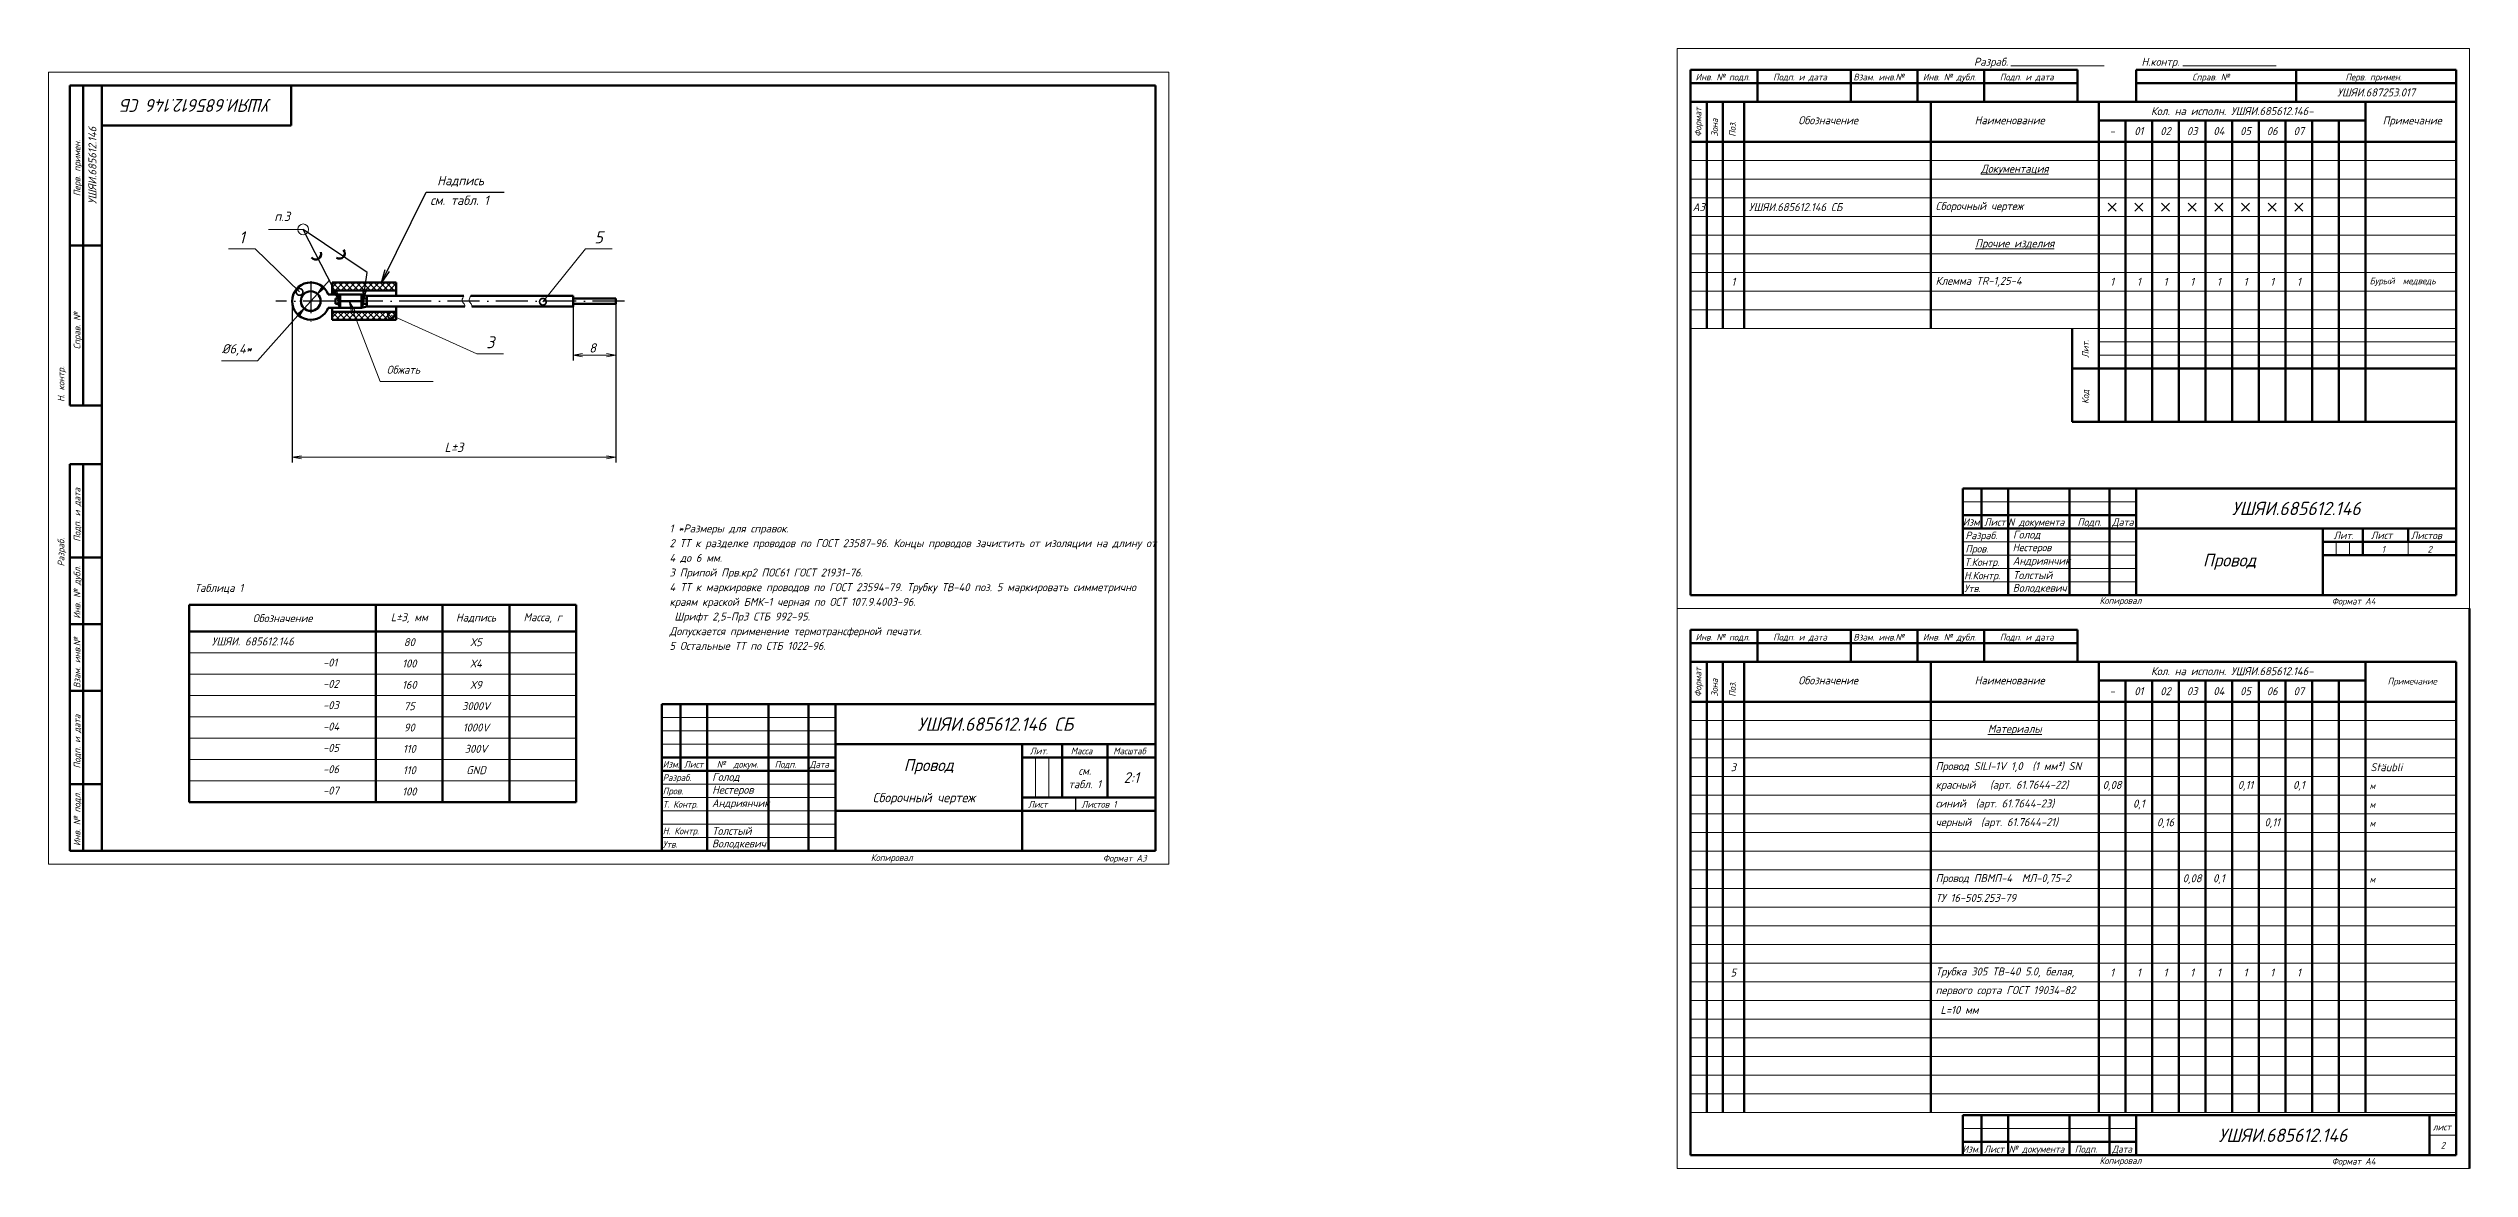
# Model space of a CAD drawing. Header units: millimetres. Extents: x 3219 to 51106, y -14166 to 2063.
# Drawn here: x 6642 to 7550, y 200 to 620 of the extents above; entities that cross this region are included whole.
import ezdxf
from ezdxf.enums import TextEntityAlignment as Align

# ---------------------------------------------------------------- set-up
doc = ezdxf.new("R2010")
doc.units = ezdxf.units.MM
doc.linetypes.add('ACAD_ISO10W100', pattern=[18, 12, -3, 0, -3])
doc.layers.get('0').update_dxf_attribs({"lineweight": 53})
for name, color, linetype, lineweight in [('01', 254, 'Continuous', 70), ('1', 1, 'Continuous', 18), ('TONK', 3, 'Continuous', 20), ('Оси', 3, 'ACAD_ISO10W100', 25), ('Размеры', 2, 'Continuous', 18), ('текст', 4, 'Continuous', 20), ('Штриховка', 80, 'Continuous', 20)]:
    doc.layers.add(name, color=color, linetype=linetype, lineweight=lineweight)
doc.layers.add('FORMAT', color=2, linetype='Continuous')
doc.styles.add('Arial', font='arial.ttf', dxfattribs={"height": 3})
doc.styles.add('гост', font='GOST Common Italic.ttf')
doc.dimstyles.new('Arial', dxfattribs={"dimscale": 0, "dimtxt": 3, "dimasz": 3, "dimexe": 2, "dimexo": 0, "dimgap": 2, "dimtad": 1, "dimtoh": 1, "dimdec": 1, "dimrnd": 0.1, "dimzin": 9, "dimtxsty": 'Arial', "dimblk": 'OPEN', "dimcen": -3, "dimdle": 1.25, "dimclrd": 256, "dimclre": 256, "dimclrt": 256, "dimadec": 1, "dimazin": 2, "dimtfac": 1, "dimtdec": 1, "dimtmove": 0, "dimatfit": 3, "dimldrblk": 'DOTSMALL', "dimfxl": 2, "dimtvp": 1.5, "dimtolj": 1, "dimtzin": 1, "dimlwd": -1, "dimarcsym": 0})
doc.dimstyles.new('Arial гост', dxfattribs={"dimscale": 0, "dimtxt": 3.5, "dimasz": 3.5, "dimexe": 2, "dimexo": 0, "dimgap": 2, "dimtad": 1, "dimtoh": 1, "dimdec": 1, "dimrnd": 0.1, "dimzin": 9, "dimtxsty": 'гост', "dimblk": 'OPEN', "dimcen": -3, "dimdle": 1.25, "dimclrd": 256, "dimclre": 256, "dimclrt": 256, "dimadec": 1, "dimazin": 2, "dimtfac": 1, "dimtdec": 1, "dimtmove": 0, "dimatfit": 3, "dimldrblk": 'DOTSMALL', "dimfxl": 2, "dimtvp": 1.5, "dimtolj": 1, "dimtzin": 1, "dimlwd": -1, "dimarcsym": 0})
doc.dimstyles.new('Arial1', dxfattribs={"dimtxt": 3, "dimasz": 3, "dimexe": 2, "dimexo": 0, "dimgap": 2, "dimtad": 2, "dimdec": 1, "dimrnd": 0.1, "dimzin": 9, "dimtxsty": 'Arial', "dimblk": 'OPEN', "dimcen": -3, "dimdle": 1.25, "dimclrd": 256, "dimclre": 256, "dimclrt": 256, "dimadec": 0, "dimazin": 2, "dimtfac": 1, "dimtdec": 1, "dimtmove": 1, "dimatfit": 0, "dimldrblk": 'DOTSMALL', "dimfxl": 2, "dimtvp": 1.5, "dimtolj": 1, "dimtzin": 1, "dimlwd": 25, "dimlwe": 25, "dimarcsym": 0})
doc.dimstyles.new('Arial2  гост', dxfattribs={"dimscale": 0, "dimtxt": 3.5, "dimasz": 3.5, "dimexe": 2, "dimexo": 0, "dimgap": 1, "dimtad": 1, "dimtoh": 1, "dimdec": 1, "dimlfac": 0.5, "dimrnd": 0.1, "dimzin": 9, "dimtxsty": 'гост', "dimblk": 'OPEN', "dimcen": -4, "dimdle": 1.25, "dimclrd": 256, "dimclre": 256, "dimclrt": 256, "dimadec": 1, "dimazin": 2, "dimtfac": 1, "dimtdec": 1, "dimtmove": 0, "dimatfit": 3, "dimldrblk": 'DOTSMALL', "dimfxl": 2, "dimtvp": 1.5, "dimtolj": 1, "dimtzin": 1, "dimlwd": -1, "dimarcsym": 0})

# ---------------------------------------------------------------- blocks, each defined once
blk = doc.blocks.new('_Open')
at = {"color": 0, "linetype": 'ByBlock', "lineweight": -2}
for p, q in [((-1, 0.17), (0, 0)), ((-1, -0.17), (0, 0)), ((0, 0), (-1, 0))]:
    blk.add_line(p, q, dxfattribs=at)
blk = doc.blocks.new('*D666')
at = {"layer": 'Defpoints', "color": 0, "transparency": 16777216}
for p in [(6743, 528.47), (6738.07, 522.95)]:
    blk.add_point(p, dxfattribs=at)
at = {"layer": 'Размеры', "transparency": 16777216}
for p, q in [((6743, 528.47), (6738.07, 522.95)), ((6745.33, 531.08), (6747.66, 533.69)), ((6720.56, 503.33), (6735.74, 520.34)), ((6707.09, 503.33), (6720.56, 503.33))]:
    blk.add_line(p, q, dxfattribs=at)
at = {"layer": 'Размеры', "transparency": 16777216, "xscale": 3.5, "yscale": 3.5, "zscale": 3.5}
for p, rotation in [((6743, 528.47), 228.2478388657663), ((6738.07, 522.95), 48.2478388657663)]:
    blk.add_blockref('_Open', p, dxfattribs=dict(at, rotation=rotation))
at = {"layer": 'Размеры', "transparency": 16777216, "insert": (6712.82, 507.43), "char_height": 3.5, "attachment_point": 5, "style": 'гост'}
blk.add_mtext('\\A1;%%C6,4*', dxfattribs=at)
blk = doc.blocks.new('_DotSmall')
at = {"color": 0, "linetype": 'ByBlock', "const_width": 0.5}
blk.add_lwpolyline([(-0.0625, 0, 1), (0.0625, 0, 1)], format="xyb", close=True, dxfattribs=at)
blk = doc.blocks.new('*D667')
at = {"layer": 'Defpoints', "color": 0, "transparency": 16777216}
for p in [(6733.53, 525.71), (6854.89, 524.71), (6854.89, 467.17)]:
    blk.add_point(p, dxfattribs=at)
at = {"layer": 'Размеры', "lineweight": -2, "transparency": 16777216}
for p, q in [((6733.53, 525.71), (6733.53, 465.17)), ((6854.89, 524.71), (6854.89, 465.17))]:
    blk.add_line(p, q, dxfattribs=at)
at = {"layer": 'Размеры', "transparency": 16777216}
blk.add_line((6737.03, 467.17), (6851.39, 467.17), dxfattribs=at)
at = {"layer": 'Размеры', "transparency": 16777216, "xscale": 3.5, "yscale": 3.5, "zscale": 3.5, "rotation": 180}
blk.add_blockref('_Open', (6733.53, 467.17), dxfattribs=at)
at = {"layer": 'Размеры', "transparency": 16777216, "xscale": 3.5, "yscale": 3.5, "zscale": 3.5}
blk.add_blockref('_Open', (6854.89, 467.17), dxfattribs=at)
at = {"layer": 'Размеры', "transparency": 16777216, "insert": (6794.21, 470.92), "char_height": 3.5, "attachment_point": 5, "style": 'гост'}
blk.add_mtext('\\A1;L%%P3', dxfattribs=at)
blk = doc.blocks.new('*D668')
at = {"layer": 'Defpoints', "color": 0, "transparency": 16777216}
for p in [(6838.89, 523.71), (6854.89, 524.71), (6854.89, 505.42)]:
    blk.add_point(p, dxfattribs=at)
at = {"layer": 'Размеры', "lineweight": -2, "transparency": 16777216}
for p, q in [((6838.89, 523.71), (6838.89, 503.42)), ((6854.89, 524.71), (6854.89, 503.42))]:
    blk.add_line(p, q, dxfattribs=at)
at = {"layer": 'Размеры', "transparency": 16777216}
blk.add_line((6842.39, 505.42), (6851.39, 505.42), dxfattribs=at)
at = {"layer": 'Размеры', "transparency": 16777216, "xscale": 3.5, "yscale": 3.5, "zscale": 3.5, "rotation": 180}
blk.add_blockref('_Open', (6838.89, 505.42), dxfattribs=at)
at = {"layer": 'Размеры', "transparency": 16777216, "xscale": 3.5, "yscale": 3.5, "zscale": 3.5}
blk.add_blockref('_Open', (6854.89, 505.42), dxfattribs=at)
at = {"layer": 'Размеры', "transparency": 16777216, "insert": (6846.2, 508.17), "char_height": 3.5, "attachment_point": 5, "style": 'гост'}
blk.add_mtext('\\A1;8', dxfattribs=at)

msp = doc.modelspace()

# ---------------------------------------------------------------- hatches: boundary and pattern name
h = msp.add_hatch(color=256)
h.paths.add_polyline_path([(6751.53, 528.21, 0.138092), (6750.83, 525.71), (6751.53, 525.71)])
h.paths.add_polyline_path([(6751.53, 525.71), (6750.83, 525.71, 0.138092), (6751.53, 523.21)])
h = msp.add_hatch(color=256)
h.paths.add_polyline_path([(6759.53, 528.21, -0.138092), (6760.24, 525.71), (6759.53, 525.71)])
h.paths.add_polyline_path([(6759.53, 525.71), (6760.24, 525.71, -0.138092), (6759.53, 523.21)])
at = {"layer": 'Штриховка'}
h = msp.add_hatch(dxfattribs=at)
h.set_pattern_fill('ANSI37', color=256, scale=0.5, style=0)
h.set_pattern_definition([(45, (4186.7965, -1242.901), (-1.122532, 1.122532), []), (135, (4186.7965, -1242.901), (-1.122532, -1.122532), [])])
h.paths.add_polyline_path([(6772.53, 529.71), (6772.53, 532.71), (6748.53, 532.71), (6748.53, 529.71)])
h.paths.add_polyline_path([(6772.53, 518.71), (6772.53, 521.71), (6748.53, 521.71), (6748.53, 518.71)])

# ---------------------------------------------------------------- linework, layer by layer
for p, q in [((7257.84, 612.46), (7257.84, 415.46)), ((7402.84, 612.46), (7257.84, 612.46)), ((7282.84, 600.46), (7282.84, 612.46)), ((7317.84, 600.46), (7317.84, 612.46)), ((7342.84, 600.46), (7342.84, 612.46)), ((7367.84, 600.46), (7367.84, 612.46)), ((7402.84, 600.46), (7402.84, 612.46)), ((7424.84, 600.46), (7424.84, 612.46)), ((7424.84, 612.46), (7544.84, 612.46)), ((7484.84, 600.46), (7484.84, 612.46)), ((7544.84, 612.46), (7544.84, 600.46)), ((6650.19, 486.59), (6650.19, 606.59)), ((6650.19, 606.59), (6662.19, 606.59)), ((6655.19, 486.59), (6655.19, 606.59)), ((6662.19, 319.59), (6662.19, 606.59)), ((6662.19, 606.59), (7057.19, 606.59)), ((7057.19, 606.59), (7057.19, 319.59)), ((7257.84, 607.46), (7402.84, 607.46)), ((7257.84, 600.46), (7544.84, 600.46)), ((7257.84, 415.46), (7257.84, 600.46)), ((7263.84, 600.46), (7263.84, 515.46)), ((7269.84, 600.46), (7269.84, 515.46)), ((7277.84, 600.46), (7277.84, 515.46)), ((7347.84, 600.46), (7347.84, 515.46)), ((7410.84, 600.46), (7410.84, 480.46)), ((7424.84, 607.46), (7544.84, 607.46)), ((7510.84, 600.46), (7510.84, 480.46)), ((7544.84, 600.46), (7544.84, 415.46)), ((7410.84, 593.46), (7510.84, 593.46)), ((7420.84, 593.46), (7420.84, 480.46)), ((7430.84, 593.46), (7430.84, 480.46)), ((7440.84, 593.46), (7440.84, 480.46)), ((7450.84, 593.46), (7450.84, 480.46)), ((7460.84, 593.46), (7460.84, 480.46)), ((7470.84, 593.46), (7470.84, 480.46)), ((7480.84, 593.46), (7480.84, 480.46)), ((7490.84, 593.46), (7490.84, 480.46)), ((7500.84, 593.46), (7500.84, 480.46)), ((7544.84, 585.46), (7257.84, 585.46)), ((6662.19, 546.59), (6650.19, 546.59)), ((6759.53, 528.21), (6747.07, 528.21)), ((6772.53, 532.71), (6748.53, 532.71)), ((6748.53, 528.21), (6748.53, 532.71)), ((6772.53, 529.71), (6748.53, 529.71)), ((6750.94, 526.71), (6749.86, 526.71)), ((6749.86, 526.71), (6749.86, 524.71)), ((6751.53, 528.21), (6751.53, 523.21)), ((6751.53, 528.21), (6751.53, 523.21)), ((6751.53, 528.21), (6751.53, 523.21)), ((6759.53, 528.21), (6759.53, 523.21)), ((6759.53, 528.21), (6759.53, 523.21)), ((6761.53, 527.71), (6759.53, 528.21)), ((6761.53, 526.71), (6760.13, 526.71)), ((6761.53, 527.71), (6761.53, 523.71)), ((6797.9, 527.71), (6761.53, 527.71)), ((6771.53, 532.71), (6771.53, 532.71)), ((6772.53, 532.71), (6772.53, 527.71)), ((6838.89, 527.71), (6800.51, 527.71)), ((6838.89, 523.71), (6838.89, 527.71)), ((6838.89, 526.71), (6854.89, 526.71)), ((6854.89, 526.71), (6854.89, 524.71)), ((6759.53, 523.21), (6747.07, 523.21)), ((6748.53, 523.21), (6748.53, 518.71)), ((6772.53, 521.71), (6748.53, 521.71)), ((6772.53, 518.71), (6748.53, 518.71)), ((6750.94, 524.71), (6749.86, 524.71)), ((6761.53, 523.71), (6759.53, 523.21)), ((6761.53, 524.71), (6760.13, 524.71)), ((6798.24, 523.71), (6761.53, 523.71)), ((6771.53, 521.71), (6763.53, 521.71)), ((6771.53, 521.71), (6763.53, 521.71)), ((6771.53, 521.71), (6763.53, 521.71)), ((6772.53, 523.71), (6772.53, 518.71)), ((6838.89, 523.71), (6800.86, 523.71)), ((6838.89, 524.71), (6854.89, 524.71)), ((7400.84, 480.46), (7400.84, 515.46)), ((7400.84, 500.46), (7544.84, 500.46)), ((6662.19, 486.59), (6650.19, 486.59)), ((7400.84, 480.46), (7544.84, 480.46)), ((6662.19, 464.59), (6650.19, 464.59)), ((6650.19, 464.59), (6650.19, 319.59)), ((6655.19, 319.59), (6655.19, 464.59)), ((7359.84, 455.46), (7544.84, 455.46)), ((7359.84, 455.46), (7359.84, 415.46)), ((7366.84, 455.46), (7366.84, 440.46)), ((7376.84, 455.46), (7376.84, 415.46)), ((7399.84, 455.46), (7399.84, 415.46)), ((7414.84, 455.46), (7414.84, 415.46)), ((7424.84, 455.46), (7424.84, 415.46)), ((7424.84, 445.46), (7359.84, 445.46)), ((7359.84, 440.46), (7424.84, 440.46)), ((7424.84, 440.46), (7544.84, 440.46)), ((7494.84, 415.46), (7494.84, 440.46)), ((7509.84, 440.46), (7509.84, 430.46)), ((7526.84, 435.46), (7526.84, 440.46)), ((6662.19, 429.59), (6650.19, 429.59)), ((7494.84, 435.46), (7544.84, 435.46)), ((7494.84, 430.46), (7544.84, 430.46)), ((6839.98, 411.84), (6694.98, 411.84)), ((6694.98, 411.84), (6694.98, 337.84)), ((6764.98, 411.84), (6764.98, 337.84)), ((6789.98, 411.84), (6789.98, 337.84)), ((6814.98, 411.84), (6814.98, 337.84)), ((6839.98, 411.84), (6839.98, 337.84)), ((6839.98, 411.84), (6839.98, 337.84)), ((7544.84, 415.46), (7257.84, 415.46)), ((7549.84, 200.46), (7549.84, 410.46)), ((6662.19, 404.59), (6650.19, 404.59)), ((6839.98, 401.84), (6694.98, 401.84)), ((7257.84, 402.46), (7257.84, 205.46)), ((7402.84, 402.46), (7257.84, 402.46)), ((7282.84, 390.46), (7282.84, 402.46)), ((7317.84, 390.46), (7317.84, 402.46)), ((7342.84, 390.46), (7342.84, 402.46)), ((7367.84, 390.46), (7367.84, 402.46)), ((7402.84, 390.46), (7402.84, 402.46)), ((7257.84, 397.46), (7402.84, 397.46)), ((7257.84, 390.46), (7544.84, 390.46)), ((7257.84, 205.46), (7257.84, 390.46)), ((7263.84, 390.46), (7263.84, 221.46)), ((7269.84, 390.46), (7269.84, 221.46)), ((7277.84, 390.46), (7277.84, 221.46)), ((7347.84, 390.46), (7347.84, 221.46)), ((7410.84, 390.46), (7410.84, 221.46)), ((7510.84, 390.46), (7510.84, 221.46)), ((7544.84, 390.46), (7544.84, 205.46)), ((7410.84, 383.46), (7510.84, 383.46)), ((7420.84, 383.46), (7420.84, 221.46)), ((7430.84, 383.46), (7430.84, 221.46)), ((7440.84, 383.46), (7440.84, 221.46)), ((7450.84, 383.46), (7450.84, 221.46)), ((7460.84, 383.46), (7460.84, 221.46)), ((7470.84, 383.46), (7470.84, 221.46)), ((7480.84, 383.46), (7480.84, 221.46)), ((7490.84, 383.46), (7490.84, 221.46)), ((7500.84, 383.46), (7500.84, 221.46)), ((6662.19, 379.59), (6650.19, 379.59)), ((6872.19, 374.59), (6872.19, 319.59)), ((7057.19, 374.59), (6872.19, 374.59)), ((6879.19, 374.59), (6879.19, 349.59)), ((6889.19, 374.59), (6889.19, 319.59)), ((6912.19, 374.59), (6912.19, 319.59)), ((6927.19, 374.59), (6927.19, 319.59)), ((6937.19, 374.59), (6937.19, 319.59)), ((7544.84, 375.46), (7257.84, 375.46)), ((6937.19, 354.59), (6872.19, 354.59)), ((7057.19, 359.59), (6937.19, 359.59)), ((7007.19, 359.59), (7007.19, 319.59)), ((7057.19, 354.59), (7007.19, 354.59)), ((7022.19, 359.59), (7022.19, 339.59)), ((7039.19, 359.59), (7039.19, 339.59)), ((6937.19, 349.59), (6872.19, 349.59)), ((6662.19, 344.59), (6650.19, 344.59)), ((6839.98, 337.84), (6694.98, 337.84)), ((7057.19, 339.59), (7007.19, 339.59)), ((7057.19, 334.59), (6937.19, 334.59)), ((6650.19, 319.59), (7057.19, 319.59)), ((7359.84, 220.46), (7544.84, 220.46)), ((7359.84, 220.46), (7359.84, 205.46)), ((7366.84, 205.46), (7366.84, 220.46)), ((7376.84, 220.46), (7376.84, 205.46)), ((7399.84, 220.46), (7399.84, 205.46)), ((7414.84, 220.46), (7414.84, 205.46)), ((7424.84, 220.46), (7424.84, 205.46)), ((7534.84, 205.46), (7534.84, 220.46)), ((7424.84, 210.46), (7359.84, 210.46)), ((7544.84, 205.46), (7257.84, 205.46))]:
    msp.add_line(p, q)
for points in [[(6733.19, 606.59), (6733.19, 605.59), (6733.19, 591.59)], [(6733.19, 591.59), (6663.19, 591.59), (6662.19, 591.59)], [(6662.19, 464.59), (6650.19, 464.59)], [(7402.84, 390.46), (7402.84, 402.46)], [(7402.84, 390.46), (7402.84, 402.46)], [(7402.84, 390.46), (7402.84, 402.46)]]:
    msp.add_lwpolyline(points)
msp.add_circle((6740.53, 525.71), 3.7)
for centre, radius, start, end in [((6751.26, 543.63), 1.99, 236.40301, 41.08332), ((6742.46, 543.31), 1.99, 216.90149, 21.58179), ((6740.53, 525.71), 7, 20.92483, 339.07517), ((6755.62, 525.71), 4.79, 148.55059, 211.44941), ((6755.45, 525.71), 4.79, 328.55059, 31.44941)]:
    msp.add_arc(centre, radius, start, end)
at = {"layer": '01'}
msp.add_line((6759.53, 525.71), (6751.53, 525.71), dxfattribs=at)
at = {"layer": '1'}
for p, q in [((6839.98, 393.84), (6694.98, 393.84)), ((6839.98, 385.84), (6694.98, 385.84)), ((6839.98, 377.84), (6694.98, 377.84)), ((6839.98, 369.84), (6694.98, 369.84)), ((6839.98, 361.84), (6694.98, 361.84)), ((6839.98, 353.84), (6694.98, 353.84)), ((6839.98, 345.84), (6694.98, 345.84)), ((6839.98, 337.84), (6694.98, 337.84))]:
    msp.add_line(p, q, dxfattribs=at)
for points, knots in [([(6797.9, 527.71), (6797.79, 527.45), (6797.31, 526.7), (6797.14, 525.38), (6798.29, 524.63), (6798.28, 523.95), (6798.24, 523.71)], [1.981598, 1.981598, 1.981598, 1.981598, 2.831574, 4.247199, 5.578608, 6.276254, 6.276254, 6.276254, 6.276254]), ([(6800.51, 527.71), (6800.4, 527.46), (6799.94, 526.73), (6799.77, 525.43), (6800.94, 524.67), (6800.91, 523.96), (6800.86, 523.71)], [2.032447, 2.032447, 2.032447, 2.032447, 2.831574, 4.247199, 5.578608, 6.321872, 6.321872, 6.321872, 6.321872])]:
    msp.add_open_spline(points, degree=3, knots=knots, dxfattribs=at)
at = {"layer": 'FORMAT'}
for p, q in [((7257.84, 612.46), (7257.84, 600.46)), ((7544.84, 612.46), (7544.84, 600.46)), ((6650.19, 606.59), (6662.19, 606.59)), ((7312.84, 600.46), (7257.84, 600.46)), ((7257.84, 415.46), (7257.84, 600.46)), ((7257.84, 415.46), (7257.84, 600.46)), ((7544.84, 600.46), (7544.84, 415.46)), ((7414.34, 559.46), (7417.34, 562.46)), ((7414.34, 562.46), (7417.34, 559.46)), ((7424.34, 559.46), (7427.34, 562.46)), ((7424.34, 562.46), (7427.34, 559.46)), ((7434.34, 559.46), (7437.34, 562.46)), ((7434.34, 562.46), (7437.34, 559.46)), ((7444.34, 559.46), (7447.34, 562.46)), ((7444.34, 562.46), (7447.34, 559.46)), ((7454.34, 559.46), (7457.34, 562.46)), ((7454.34, 562.46), (7457.34, 559.46)), ((7464.34, 559.46), (7467.34, 562.46)), ((7464.34, 562.46), (7467.34, 559.46)), ((7474.34, 559.46), (7477.34, 562.46)), ((7474.34, 562.46), (7477.34, 559.46)), ((7484.34, 559.46), (7487.34, 562.46)), ((7484.34, 562.46), (7487.34, 559.46)), ((7257.84, 402.46), (7257.84, 390.46)), ((7312.84, 390.46), (7257.84, 390.46)), ((7257.84, 205.46), (7257.84, 390.46)), ((7257.84, 205.46), (7257.84, 390.46)), ((7544.84, 390.46), (7544.84, 205.46)), ((7027.19, 339.59), (7027.19, 334.59)), ((6650.19, 319.59), (6662.19, 319.59)), ((7057.19, 319.59), (6872.19, 319.59)), ((7057.19, 319.59), (6872.19, 319.59)), ((7057.19, 319.59), (6872.19, 319.59))]:
    msp.add_line(p, q, dxfattribs=at)
for points in [[(7257.84, 612.46), (7397.84, 612.46), (7402.84, 612.46)], [(7257.84, 612.46), (7397.84, 612.46), (7402.84, 612.46)], [(7257.84, 612.46), (7397.84, 612.46), (7402.84, 612.46)], [(7282.84, 600.46), (7282.84, 612.46)], [(7282.84, 600.46), (7282.84, 612.46)], [(7282.84, 600.46), (7282.84, 612.46)], [(7317.84, 600.46), (7317.84, 612.46)], [(7317.84, 600.46), (7317.84, 612.46)], [(7317.84, 600.46), (7317.84, 612.46)], [(7342.84, 600.46), (7342.84, 612.46)], [(7342.84, 600.46), (7342.84, 612.46)], [(7342.84, 600.46), (7342.84, 612.46)], [(7367.84, 600.46), (7367.84, 612.46)], [(7367.84, 600.46), (7367.84, 612.46)], [(7367.84, 600.46), (7367.84, 612.46)], [(7402.84, 600.46), (7402.84, 612.46)], [(7402.84, 600.46), (7402.84, 612.46)], [(7402.84, 600.46), (7402.84, 612.46)], [(7544.84, 612.46), (7424.84, 612.46)], [(7424.84, 600.46), (7424.84, 612.46)], [(7484.84, 600.46), (7484.84, 612.46)], [(6650.19, 606.59), (6650.19, 486.59)], [(6655.19, 606.59), (6655.19, 486.59)], [(7257.84, 607.46), (7397.84, 607.46), (7402.84, 607.46)], [(7257.84, 607.46), (7397.84, 607.46), (7402.84, 607.46)], [(7257.84, 607.46), (7397.84, 607.46), (7402.84, 607.46)], [(7544.84, 600.46), (7257.84, 600.46)], [(7544.84, 607.46), (7424.84, 607.46)], [(6662.19, 546.59), (6650.19, 546.59)], [(6662.19, 486.59), (6650.19, 486.59)], [(6650.19, 319.59), (6650.19, 459.59), (6650.19, 464.59)], [(6650.19, 319.59), (6650.19, 459.59), (6650.19, 464.59)], [(6662.19, 464.59), (6650.19, 464.59)], [(6650.19, 319.59), (6650.19, 459.59), (6650.19, 464.59)], [(6655.19, 319.59), (6655.19, 459.59), (6655.19, 464.59)], [(6655.19, 319.59), (6655.19, 459.59), (6655.19, 464.59)], [(6655.19, 319.59), (6655.19, 459.59), (6655.19, 464.59)], [(6662.19, 429.59), (6650.19, 429.59)], [(6662.19, 429.59), (6650.19, 429.59)], [(6662.19, 429.59), (6650.19, 429.59)], [(6662.19, 404.59), (6650.19, 404.59)], [(6662.19, 404.59), (6650.19, 404.59)], [(6662.19, 404.59), (6650.19, 404.59)], [(7257.84, 402.46), (7397.84, 402.46), (7402.84, 402.46)], [(7257.84, 402.46), (7397.84, 402.46), (7402.84, 402.46)], [(7257.84, 402.46), (7397.84, 402.46), (7402.84, 402.46)], [(7282.84, 390.46), (7282.84, 402.46)], [(7282.84, 390.46), (7282.84, 402.46)], [(7282.84, 390.46), (7282.84, 402.46)], [(7317.84, 390.46), (7317.84, 402.46)], [(7317.84, 390.46), (7317.84, 402.46)], [(7317.84, 390.46), (7317.84, 402.46)], [(7342.84, 390.46), (7342.84, 402.46)], [(7342.84, 390.46), (7342.84, 402.46)], [(7342.84, 390.46), (7342.84, 402.46)], [(7367.84, 390.46), (7367.84, 402.46)], [(7367.84, 390.46), (7367.84, 402.46)], [(7367.84, 390.46), (7367.84, 402.46)], [(7257.84, 397.46), (7397.84, 397.46), (7402.84, 397.46)], [(7257.84, 397.46), (7397.84, 397.46), (7402.84, 397.46)], [(7257.84, 397.46), (7397.84, 397.46), (7402.84, 397.46)], [(7544.84, 390.46), (7257.84, 390.46)], [(6662.19, 379.59), (6650.19, 379.59)], [(6662.19, 379.59), (6650.19, 379.59)], [(6662.19, 379.59), (6650.19, 379.59)], [(6662.19, 344.59), (6650.19, 344.59)], [(6662.19, 344.59), (6650.19, 344.59)], [(6662.19, 344.59), (6650.19, 344.59)]]:
    msp.add_lwpolyline(points, dxfattribs=at)
at = {"layer": 'TONK'}
for p, q in [((7359.84, 450.46), (7424.84, 450.46)), ((7359.84, 435.46), (7424.84, 435.46)), ((7424.84, 430.46), (7359.84, 430.46)), ((7499.84, 430.46), (7499.84, 435.46)), ((7504.84, 435.46), (7504.84, 430.46)), ((7526.84, 430.46), (7526.84, 435.46)), ((7424.84, 425.46), (7359.84, 425.46)), ((7359.84, 420.46), (7424.84, 420.46))]:
    msp.add_line(p, q, dxfattribs=at)
at = {"layer": 'Оси'}
for p, q in [((6740.53, 533.16), (6740.53, 517.29)), ((6858.11, 525.71), (6727.43, 525.71))]:
    msp.add_line(p, q, dxfattribs=at)
at = {"layer": 'Размеры'}
for p, q in [((7252.84, 620.46), (7252.84, 410.46)), ((7549.84, 620.46), (7252.84, 620.46)), ((7549.84, 620.46), (7549.84, 410.46)), ((6642.19, 611.59), (6642.19, 314.59)), ((6642.19, 611.59), (7062.19, 611.59)), ((7062.19, 314.59), (7062.19, 611.59)), ((7062.19, 314.59), (7062.19, 611.59)), ((7062.19, 611.59), (7062.19, 314.59)), ((7062.19, 611.59), (7062.19, 314.59)), ((7062.19, 314.59), (7062.19, 609.59)), ((7377.84, 613.96), (7412.84, 613.96)), ((7442.34, 613.96), (7477.34, 613.96)), ((7544.84, 578.46), (7257.84, 578.46)), ((7544.84, 571.46), (7257.84, 571.46)), ((7544.84, 564.46), (7257.84, 564.46)), ((7544.84, 557.46), (7257.84, 557.46)), ((7544.84, 550.46), (7257.84, 550.46)), ((7544.84, 543.46), (7257.84, 543.46)), ((7544.84, 536.46), (7257.84, 536.46)), ((7544.84, 529.46), (7257.84, 529.46)), ((7544.84, 522.46), (7257.84, 522.46)), ((7544.84, 515.46), (7257.84, 515.46)), ((7410.84, 510.46), (7544.84, 510.46)), ((7544.84, 505.46), (7410.84, 505.46)), ((7252.84, 410.46), (7549.84, 410.46)), ((7252.84, 410.46), (7252.84, 200.46)), ((7549.84, 410.46), (7252.84, 410.46)), ((7549.84, 200.46), (7549.84, 410.46)), ((7549.84, 410.46), (7549.84, 200.46)), ((7549.84, 410.46), (7549.84, 200.46)), ((7549.84, 410.46), (7549.84, 200.46)), ((7549.84, 410.46), (7549.84, 200.46)), ((6937.19, 369.59), (6872.19, 369.59)), ((6937.19, 364.59), (6872.19, 364.59)), ((7544.84, 368.46), (7257.84, 368.46)), ((6937.19, 359.59), (6872.19, 359.59)), ((7012.19, 354.59), (7012.19, 339.59)), ((7017.19, 354.59), (7017.19, 339.59)), ((7544.84, 361.46), (7257.84, 361.46)), ((7544.84, 354.46), (7257.84, 354.46)), ((7544.84, 347.46), (7257.84, 347.46)), ((6937.19, 344.59), (6872.19, 344.59)), ((6937.19, 339.59), (6872.19, 339.59)), ((7544.84, 340.46), (7257.84, 340.46)), ((6937.19, 334.59), (6872.19, 334.59)), ((6937.19, 329.59), (6872.19, 329.59)), ((7544.84, 333.46), (7257.84, 333.46)), ((6937.19, 324.59), (6872.19, 324.59)), ((7544.84, 326.46), (7257.84, 326.46)), ((7544.84, 319.46), (7257.84, 319.46)), ((6642.19, 314.59), (7062.19, 314.59)), ((7544.84, 312.46), (7257.84, 312.46)), ((7544.84, 305.46), (7257.84, 305.46)), ((7544.84, 298.46), (7257.84, 298.46)), ((7544.84, 291.46), (7257.84, 291.46)), ((7544.84, 284.46), (7257.84, 284.46)), ((7544.84, 277.46), (7257.84, 277.46)), ((7544.84, 270.46), (7257.84, 270.46)), ((7544.84, 263.46), (7257.84, 263.46)), ((7544.84, 256.46), (7257.84, 256.46)), ((7544.84, 249.46), (7257.84, 249.46)), ((7544.84, 242.46), (7257.84, 242.46)), ((7544.84, 235.46), (7257.84, 235.46)), ((7544.84, 228.46), (7257.84, 228.46)), ((7544.84, 221.46), (7257.84, 221.46)), ((7359.84, 215.46), (7424.84, 215.46)), ((7534.84, 212.96), (7544.84, 212.96)), ((7252.84, 200.46), (7549.84, 200.46)), ((7252.84, 200.46), (7549.84, 200.46))]:
    msp.add_line(p, q, dxfattribs=at)
msp.add_lwpolyline([(6737.68, 552.61), (6737.68, 552.61), (6724.68, 552.61)], dxfattribs=at)
msp.add_circle((6737.68, 552.61), 2.02, dxfattribs=at)

# ---------------------------------------------------------------- texts
at = {"layer": 'FORMAT', "style": 'гост'}
for s, height, p in [('Справ. №', 2.5, (7452.84, 608.46)), ('Перв. примен.', 2.5, (7513.84, 608.46)), ('Примечание', 3, (7528.34, 591.96)), ('Примечание', 2.5, (7528.34, 381.96))]:
    msp.add_text(s, height=height, dxfattribs=at).set_placement(p, align=Align.CENTER)
for s, p in [('Перв. примен.', (6654.19, 575.59)), ('Справ. №', (6654.19, 514.59))]:
    msp.add_text(s, height=2.5, rotation=90, dxfattribs=at).set_placement(p, align=Align.CENTER)
at = {"layer": 'TONK', "style": 'гост'}
for s, height, p in [('Изм.', 2.8, (7359.84, 441.46)), ('Разраб.', 2.8, (7360.84, 436.46)), ('Лист', 2.8, (7367.84, 441.46)), ('N документа', 2.8, (7376.84, 441.46)), ('Подп.', 2.8, (7402.84, 441.46)), ('Дата', 2.8, (7415.84, 441.46)), ('Лит.', 2.8, (7498.84, 436.46)), ('Лист', 2.8, (7512.85, 436.53)), ('Листов ', 2.8, (7527.84, 436.46)), ('Пров.', 2.8, (7360.84, 431.46)), ('Т.Контр.', 2.8, (7360.52, 426.44)), ('1', 2.5, (7516.9, 431.42)), ('2', 2.5, (7534.1, 431.42)), ('Утв.', 2.8, (7360.37, 416.61)), ('Н.Контр.', 2.8, (7360.37, 421.43)), ('Изм.', 2.6, (7359.69, 206.46)), ('Лист', 2.6, (7367.84, 206.46)), ('№ документа', 2.6, (7377.1, 206.46)), ('Подп.', 2.6, (7401.84, 206.46)), ('Дата', 2.6, (7415.84, 206.46)), ('лист', 2.5, (7536.05, 214.8))]:
    msp.add_text(s, height=height, dxfattribs=at).set_placement(p)
for s, insert, char_height, width, attachment_point in [('{\\LДокументация}', (7379.34, 574.96), 3, 63, 5), (' Сборочный чертеж', (7347.84, 560.96), 3, 63, 4), (' УШЯИ.685612.146 СБ', (7277.84, 560.96), 3, 70, 4), ('{\\LПрочие изделия}', (7379.34, 546.96), 3, 63, 5), ('1', (7273.84, 532.96), 3, 8, 5), ('1', (7273.84, 532.96), 3, 8, 5), (' Клемма TR-1,25-4', (7347.84, 532.96), 3, 63, 4), (' Бурый  медведь', (7510.84, 532.96), 2.5, 34, 4), ('{\\LМатериалы}', (7379.34, 364.96), 3, 63, 5), ('3', (7273.84, 350.96), 3, 7.6276, 5), (' красный   (арт. 61.7644-22)  ', (7347.84, 343.96), 3, 63, 4), (' Провод SILI-1V 1,0  (1 мм²) SN', (7347.84, 350.96), 3, 63, 4), (' Stäubli ', (7510.84, 350.96), 3, 34, 4), (' синий  (арт. 61.7644-23)  ', (7347.84, 336.96), 3, 60, 4), (' м', (7510.84, 343.96), 2.5, 34, 4), (' м', (7510.84, 336.96), 2.5, 34, 4), (' черный  (арт. 61.7644-21)  ', (7347.84, 329.96), 3, 60, 4), (' м', (7510.84, 329.96), 2.5, 34, 4), (' Провод ПВМП-4  МЛ-0,75-2', (7347.84, 308.96), 3, 63, 4), (' м', (7510.84, 308.96), 2.5, 34, 4), (' ТУ 16-505.253-79', (7347.84, 301.96), 3, 63, 4), ('5', (7273.84, 273.96), 3, 8, 5), (' Трубка 305 ТВ-40 5.0, белая,', (7347.84, 273.96), 3, 63, 4), (' первого сорта ГОСТ 19034-82 ', (7347.84, 266.96), 3, 63, 4), ('  L=10 мм', (7347.84, 259.96), 3, 63, 4), ('2', (7539.84, 209.21), 2.5, 10, 5)]:
    msp.add_mtext(s, dxfattribs=dict(at, insert=insert, char_height=char_height, width=width, attachment_point=attachment_point))
at = {"layer": 'Размеры', "style": 'гост'}
for s, height, p in [('Инв. № подл.', 2.5, (7269.84, 608.46)), ('Подп. и дата', 2.5, (7298.84, 608.46)), ('Инв. № дубл.', 2.5, (7354.84, 608.46)), ('Разраб.', 3, (7370.44, 613.94)), ('Подп. и дата', 2.5, (7383.84, 608.46)), ('Н.контр.', 3, (7433.94, 613.94)), ('Обозначение', 3, (7309.4, 592.02)), ('Наименование', 3, (7377.42, 592.02)), ('Инв. № подл.', 2.5, (7269.84, 398.46)), ('Подп. и дата', 2.5, (7298.84, 398.46)), ('Инв. № дубл.', 2.5, (7354.84, 398.46)), ('Подп. и дата', 2.5, (7383.84, 398.46)), ('Обозначение', 3, (7309.4, 382.02)), ('Наименование', 3, (7377.42, 382.02))]:
    msp.add_text(s, height=height, dxfattribs=at).set_placement(p, align=Align.CENTER)
for s, height, p in [('Взам. инв.№', 2.5, (7318.84, 608.46)), ('Надпись ', 3.5, (6787.92, 569.16)), ('см. табл. 1', 3.5, (6785.3, 561.77)), ('п.3', 3.5, (6726.86, 555.74)), ('Обжать', 3, (6769.01, 498.49)), ('Взам. инв.№', 2.5, (7318.84, 398.46)), ('Сборочный чертеж', 3.5, (6951.18, 337.82))]:
    msp.add_text(s, height=height, dxfattribs=at).set_placement(p)
for s, p in [('Формат', (7261.88, 592.83)), ('Зона', (7268.06, 590.78)), ('Поз.', (7274.73, 590.22)), ('Лит.', (7407.06, 507.78)), ('Н. контр.', (6648.19, 494.59)), ('Код', (7407.06, 489.78)), ('Подп. и дата', (6654.19, 445.59)), ('Разраб.', (6648.19, 431.59)), ('Инв. № дубл.', (6654.19, 416.59)), ('Формат', (7261.88, 382.83)), ('Зона', (7268.06, 380.78)), ('Поз.', (7274.73, 380.22)), ('Подп. и дата', (6654.19, 360.59)), ('Инв. № подл.', (6654.19, 331.59))]:
    msp.add_text(s, height=2.5, rotation=90, dxfattribs=at).set_placement(p, align=Align.CENTER)
msp.add_text('Взам. инв.№', height=2.5, rotation=90, dxfattribs=at).set_placement((6654.19, 380.59))
at = {"layer": 'Размеры', "ltscale": 1.5, "attachment_point": 5, "style": 'гост'}
for s, insert, char_height, width, rotation in [('УШЯИ.685612.146 СБ', (6697.69, 599.09), 4.8, 71, 180), ('УШЯИ.685612.146', (6658.69, 576.59), 3, 60, 90)]:
    msp.add_mtext(s, dxfattribs=dict(at, insert=insert, char_height=char_height, width=width, rotation=rotation))
at = {"layer": 'Размеры', "style": 'гост'}
for s, insert, char_height, width, attachment_point in [('УШЯИ.687253.017', (7514.84, 603.96), 3, 60, 5), ('01', (7425.84, 589.46), 3, 10, 5), ('Кол. на исполн. УШЯИ.685612.146-', (7460.84, 596.96), 3, 100, 5), ('02', (7435.84, 589.46), 3, 10, 5), ('03', (7445.84, 589.46), 3, 10, 5), ('04', (7455.84, 589.46), 3, 10, 5), ('05', (7465.84, 589.46), 3, 10, 5), ('06', (7475.84, 589.46), 3, 10, 5), ('07', (7485.84, 589.46), 3, 10, 5), ('-', (7415.84, 589.46), 3, 10, 5), ('А3', (7260.84, 560.96), 3, 6, 5), ('1', (6714.72, 549.64), 4.5, 10, 5), ('5', (6848.47, 549.64), 4.5, 10, 5), ('1', (7415.84, 532.96), 3, 10, 5), ('1', (7425.84, 532.96), 3, 10, 5), ('1', (7435.84, 532.96), 3, 10, 5), ('1', (7445.84, 532.96), 3, 10, 5), ('1', (7455.84, 532.96), 3, 10, 5), ('1', (7465.84, 532.96), 3, 10, 5), ('1', (7475.84, 532.96), 3, 10, 5), ('1', (7485.84, 532.96), 3, 10, 5), ('3', (6807.85, 510.3), 4.5, 10, 5), ('УШЯИ.685612.146', (7484.84, 447.96), 5, 120, 5), (' Голод', (7376.84, 437.96), 3, 23, 4), (' Андриянчик', (7376.84, 427.96), 2.9, 23, 4), (' Нестеров ', (7376.84, 432.96), 2.8, 23, 4), (' Володкевич', (7376.84, 417.96), 2.9, 23, 4), (' Толстый', (7376.84, 422.96), 3, 23, 4), ('Кол. на исполн. УШЯИ.685612.146-', (7460.84, 386.96), 3, 100, 5), ('-', (7415.84, 379.46), 3, 10, 5), ('01', (7425.84, 379.46), 3, 10, 5), ('02', (7435.84, 379.46), 3, 10, 5), ('03', (7445.84, 379.46), 3, 10, 5), ('04', (7455.84, 379.46), 3, 10, 5), ('05', (7465.84, 379.46), 3, 10, 5), ('06', (7475.84, 379.46), 3, 10, 5), ('07', (7485.84, 379.46), 3, 10, 5), (' Голод ', (6889.19, 347.09), 3, 23, 4), ('см.\\Pтабл. 1', (7030.69, 347.09), 3, 17, 5), ('2:1', (7048.19, 347.09), 4, 18, 5), ('0,08', (7415.84, 343.96), 3, 10, 5), ('0,11', (7465.84, 343.96), 3, 10, 5), ('0,1', (7485.84, 343.96), 3, 10, 5), (' Андриянчик', (6889.19, 337.09), 2.9, 23, 4), (' Нестеров ', (6889.19, 342.09), 3, 23, 4), ('0,1', (7425.84, 336.96), 3, 10, 5), (' Толстый', (6889.19, 327.09), 3, 23, 4), ('0,16', (7435.84, 329.96), 3, 10, 5), ('0,11', (7475.84, 329.96), 3, 10, 5), (' Володкевич', (6889.19, 322.09), 2.9, 23, 4), ('0,08', (7445.84, 308.96), 3, 10, 5), ('0,1', (7455.84, 308.96), 3, 10, 5), ('1', (7415.84, 273.96), 3, 10, 5), ('1', (7425.84, 273.96), 3, 10, 5), ('1', (7435.84, 273.96), 3, 10, 5), ('1', (7445.84, 273.96), 3, 10, 5), ('1', (7455.84, 273.96), 3, 10, 5), ('1', (7465.84, 273.96), 3, 10, 5), ('1', (7475.84, 273.96), 3, 10, 5), ('1', (7485.84, 273.96), 3, 10, 5), ('УШЯИ.685612.146', (7479.84, 212.96), 5, 110, 5)]:
    msp.add_mtext(s, dxfattribs=dict(at, insert=insert, char_height=char_height, width=width, attachment_point=attachment_point))
at = {"layer": 'Размеры', "insert": (6875.02, 441.96), "char_height": 3, "width": 183.2481, "attachment_point": 1, "line_spacing_factor": 1.1, "style": 'гост'}
msp.add_mtext('1 *Размеры для справок.\\P2 ТТ к разделке проводов по ГОСТ 23587-96. Концы проводов зачистить от изоляции на длину от 4 до 6 мм.\\P3 Припой Прв.кр2 ПОС61 ГОСТ 21931-76.\\P4 ТТ к маркировке проводов по ГОСТ 23594-79. Трубку ТВ-40 поз. 5 маркировать симметрично краям краской БМК-1 черная по ОСТ 107.9.4003-96.\\P Шрифт 2,5-Пр3 СТБ 992-95.\\PДопускается применение термотрансферной печати.\\P5 Остальные ТТ по СТБ 1022-96.', dxfattribs=at)
at = {"layer": 'Размеры', "ltscale": 1.5, "attachment_point": 5, "style": 'гост'}
for s, insert, char_height, width in [('Провод', (7459.84, 427.96), 4.8, 70), ('УШЯИ.685612.146 СБ', (6997.19, 367.09), 5, 120), ('Провод', (6972.19, 351.14), 4.5, 70)]:
    msp.add_mtext(s, dxfattribs=dict(at, insert=insert, char_height=char_height, width=width))
at = {"layer": 'текст', "style": 'гост'}
for s, p in [('Таблица 1', (6696.99, 416.68)), ('УШЯИ. 685612.146', (6703.41, 396.62)), ('-01', (6745.13, 388.71)), ('-02', (6745.13, 380.71)), ('-03', (6745.13, 372.71)), ('-04', (6745.13, 364.71)), ('-05', (6745.13, 356.71)), ('-06', (6745.13, 348.71)), ('-07', (6745.13, 340.71))]:
    msp.add_text(s, height=3, dxfattribs=at).set_placement(p)
at = {"layer": 'текст', "char_height": 3, "attachment_point": 5, "style": 'гост'}
for s, insert, width in [('L%%P3, мм', (6777.48, 406.84), 25), ('Надпись', (6802.48, 406.84), 25), ('Масса, г', (6827.48, 406.84), 25), ('Обозначение', (6729.98, 406.84), 70), ('100', (6777.48, 389.84), 25), ('80', (6777.48, 397.84), 25), ('Х4', (6802.48, 389.84), 25), ('Х5', (6802.48, 397.84), 25), ('160', (6777.48, 381.84), 25), ('Х9', (6802.48, 381.84), 25), ('75', (6777.48, 373.84), 25), ('3000V', (6802.48, 373.84), 25), ('90', (6777.48, 365.84), 25), ('1000V', (6802.48, 365.84), 25), ('110', (6777.48, 357.84), 25), ('300V', (6802.48, 357.84), 25), ('110', (6777.48, 349.84), 25), ('GND', (6802.48, 349.84), 25), ('100', (6777.48, 341.84), 25)]:
    msp.add_mtext(s, dxfattribs=dict(at, insert=insert, width=width))
at = {"layer": 'Штриховка', "style": 'гост'}
for s, p in [('Копировал', (7411.14, 412.18)), ('Формат А4', (7498.15, 411.96)), ('Изм.', (6872.49, 350.8)), ('Разраб.', (6872.49, 345.8)), ('Лист', (6880.49, 350.8)), ('Дата', (6927.6, 350.8)), ('Пров.', (6872.49, 340.8)), ('Т. Контр.', (6872.49, 335.8)), ('Лист ', (7009.49, 335.8)), ('Листов 1', (7029.49, 335.8)), ('Н. Контр.', (6872.49, 325.8)), ('Утв.', (6872.49, 320.8)), ('Копировал', (6950.49, 315.8)), ('Формат А3', (7037.5, 315.59)), ('Копировал', (7411.14, 202.18)), ('Формат А4', (7498.15, 201.96))]:
    msp.add_text(s, height=2.5, dxfattribs=at).set_placement(p)
for s, p in [('Лит.', (7013.49, 355.8)), ('Масса', (7029.49, 355.8)), ('Масштаб', (7047.49, 355.8)), ('№  докум.', (6900.49, 350.8)), ('Подп.', (6918.49, 350.8))]:
    msp.add_text(s, height=2.5, dxfattribs=at).set_placement(p, align=Align.CENTER)

# ---------------------------------------------------------------- dimensions: what is measured, and where the dimension line sits
at = {"layer": 'Размеры'}
dim = msp.add_diameter_dim_2p(p1=(6743, 528.47), p2=(6738.07, 522.95), text='%%C6,4*', dimstyle='Arial гост', override={"dimscale": 1}, dxfattribs=at)
dim.commit()
dim.dimension.update_dxf_attribs({"geometry": '*D666', "text_midpoint": (6712.82, 503.33), "dimtype": 163})
dim = msp.add_linear_dim(base=(6854.89, 467.17), p1=(6733.53, 525.71), p2=(6854.89, 524.71), text='L%%P3', dimstyle='Arial гост', override={"dimscale": 1}, dxfattribs=at)
dim.commit()
dim.dimension.update_dxf_attribs({"geometry": '*D667', "text_midpoint": (6794.21, 467.17), "dimtype": 160})
dim = msp.add_linear_dim(base=(6854.89, 505.42), p1=(6838.89, 523.71), p2=(6854.89, 524.71), dimstyle='Arial2  гост', override={"dimscale": 1}, dxfattribs=at)
dim.commit()
dim.dimension.update_dxf_attribs({"geometry": '*D668', "text_midpoint": (6846.2, 505.42), "dimtype": 160})

# ---------------------------------------------------------------- leaders
for points, dimstyle, override in [([(6767, 532.71), (6783.8, 566.54), (6813.05, 566.54)], 'Arial1', {"dimasz": 5, "dimgap": 2, "dimtad": 0, "dimldrblk": 'Open'}), ([(6736.33, 529.15), (6719.72, 545.29), (6709.72, 545.29)], 'Arial', {"dimscale": 1, "dimasz": 5, "dimtad": 0}), ([(6751.19, 526.33), (6737.68, 552.61)], 'Arial1', {"dimasz": 4, "dimgap": 2, "dimtad": 0, "dimldrblk": 'Open'}), ([(6760.19, 526.23), (6761.74, 536.47), (6737.68, 552.61)], 'Arial1', {"dimasz": 4, "dimgap": 2, "dimtad": 0, "dimldrblk": 'Open'}), ([(6827.57, 525.49), (6843.47, 545.29), (6853.47, 545.29)], 'Arial', {"dimscale": 1, "dimasz": 5, "dimtad": 0}), ([(6754.97, 525.71), (6766.57, 495.59), (6786.39, 495.59)], 'Arial', {"dimscale": 1, "dimasz": 4, "dimtad": 0, "dimldrblk": 'Open'}), ([(6770.66, 520.4), (6802.85, 505.95), (6812.85, 505.95)], 'Arial', {"dimscale": 1, "dimasz": 5, "dimtad": 0})]:
    msp.add_leader(points, dimstyle=dimstyle, override=override, dxfattribs=at)

doc.saveas('drawing.dxf')
